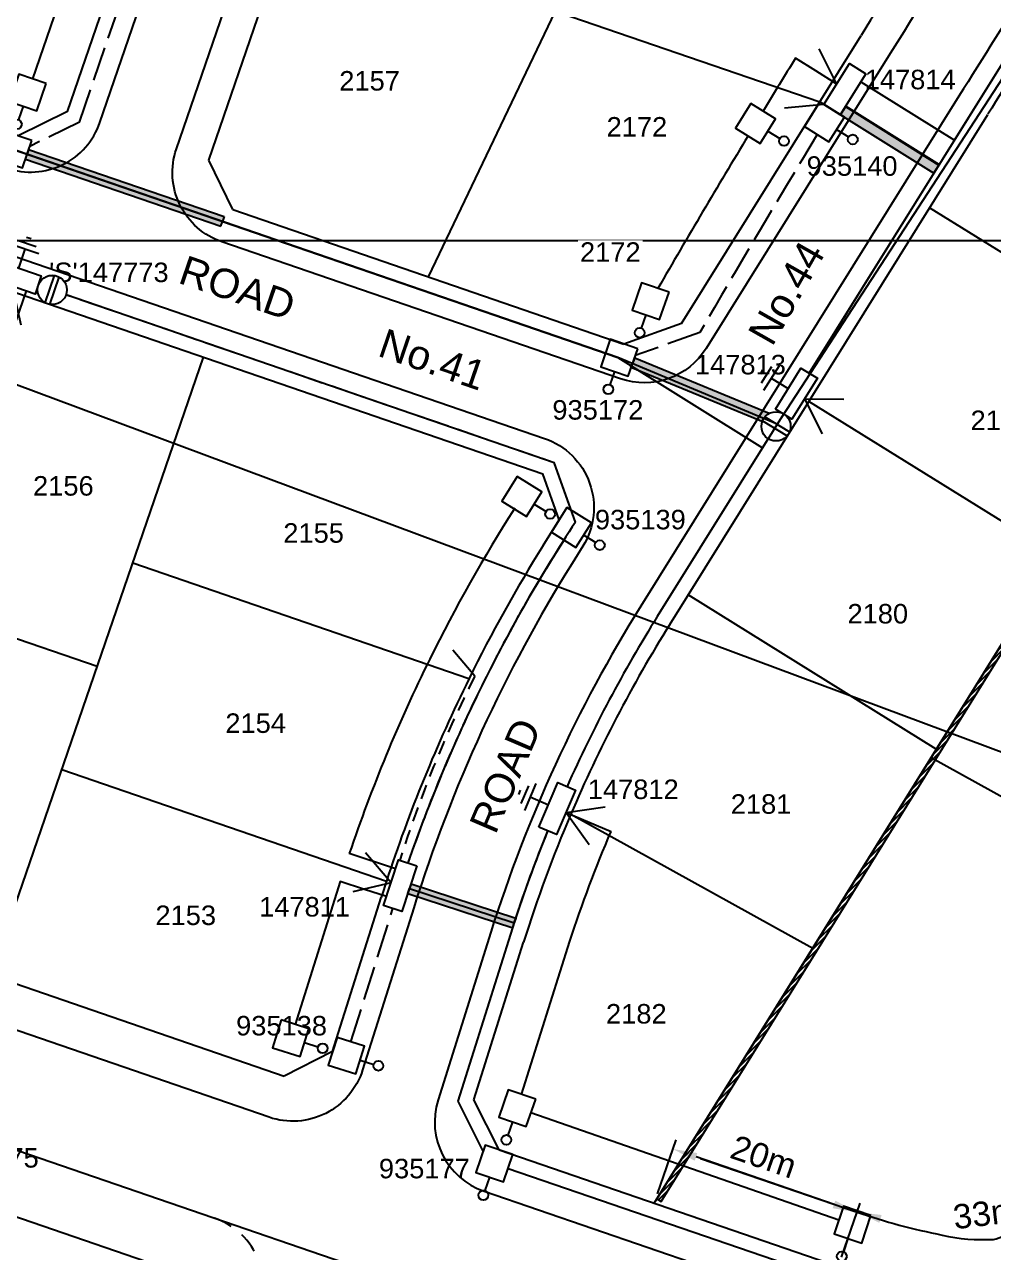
# Model space of a CAD drawing. Header units: metres. Extents: x 305550 to 306428, y 6276370 to 6276957.
# Drawn here: x 306018.1 to 306117.4, y 6276447.9 to 6276573.8 of the extents above; entities that cross this region are included whole.
import ezdxf
from ezdxf.enums import TextEntityAlignment as Align

# ---------------------------------------------------------------- set-up
doc = ezdxf.new("R2010")
doc.units = ezdxf.units.M
doc.header["$LTSCALE"] = 0.7
doc.set_wipeout_variables(frame=1)
for name, pattern in [('Cable Exist OH', [1, 1, 0]), ('Dash', [5, 3, -2]), ('IE Trench LV', [6.5, 5, -1.5])]:
    doc.linetypes.add(name, pattern=pattern)
doc.layers.get('0').update_dxf_attribs({"color": 6})
for name, color, linetype in [('_User Miscellaneous1', 3, 'Continuous'), ('_User Miscellaneous11', 7, 'Continuous'), ('_User Miscellaneous3', 11, 'Continuous'), ('_User Miscellaneous4', 7, 'Continuous'), ('_User Miscellaneous7', 150, 'Continuous'), ('_User Miscellaneous8', 7, 'Continuous'), ('_User Miscellaneous9', 8, 'Continuous'), ('Cadastre Developer_SP_NEW', 4, 'Continuous'), ('Cadastre Roads_SP_NEW', 8, 'Continuous'), ('Duct_SP_NEW', 2, 'Continuous'), ('Equip_LV_NEW', 5, 'Continuous'), ('Mains_HV_NEW_U72', 2, 'Continuous'), ('Mains_LV_NEW_R6', 2, 'Continuous'), ('Mains_LV_NEW_T84', 2, 'Continuous'), ('Services_SP_NEW_UG', 2, 'Continuous'), ('SupportsUG_SP_LV_NEW', 2, 'Continuous'), ('SupportsUG_SP_LV_SL_NEW', 2, 'Continuous'), ('Trench_SP_NEW', 2, 'Continuous')]:
    doc.layers.add(name, color=color, linetype=linetype)
doc.layers.add('_User Miscellaneous5', color=7, linetype='Continuous', lineweight=35)
doc.layers.add('_User Notes', color=7, linetype='Continuous', plot=False)
doc.layers.add('Viewports', color=8, linetype='Continuous', plot=False)
doc.styles.add('ARIAL', font='arial.ttf', dxfattribs={"height": 2})
doc.styles.add('ARIAL 2.5', font='arial.ttf', dxfattribs={"height": 2.5})
doc.styles.add('ARIAL 3.0', font='arial.ttf', dxfattribs={"height": 3})
doc.styles.add('POLE_LABEL', font='arial.ttf')
doc.styles.add('SL_LABEL', font='arial.ttf')
doc.styles.get("Standard").update_dxf_attribs({"font": 'arial.ttf'})
doc.styles.add('style1', font='iso3098b.shx')
doc.linetypes.add('Cable New UG', pattern='A,8,-1,["x",style1,S=3.5,R=0,X=0.35,Y=-1],-3.5', length=12.5)
doc.linetypes.add('Cable Z', pattern='A,8,-1,["Z",Standard,S=2.5,R=0,X=0.35,Y=-1.25],-3.5', length=12.5)
doc.linetypes.add('IE Trench HV', pattern='A,8,-2,["/",style1,S=2.5,R=0,X=0.1,Y=-1],-4.5', length=14.5)
doc.dimstyles.new('DIM 1000', dxfattribs={"dimtxt": 2.5, "dimasz": 2.5, "dimexe": 1, "dimexo": 1, "dimgap": 1, "dimtad": 1, "dimdec": 0, "dimzin": 0, "dimdsep": 46, "dimtxsty": 'ARIAL 2.5', "dimcen": 1, "dimclrd": 3, "dimclre": 3, "dimclrt": 7, "dimadec": 0, "dimazin": 0, "dimtfac": 1, "dimtdec": 0, "dimtix": 1, "dimtmove": 0, "dimatfit": 3, "dimfxl": 1, "dimtolj": 1, "dimtzin": 0, "dimarcsym": 0})

# ---------------------------------------------------------------- blocks, each defined once
blk = doc.blocks.new('*U35')
at = {"lineweight": -3}
blk.add_lwpolyline([(-2.48, 2.49), (2.47, 2.49), (2.47, 0.51), (-2.48, 0.51)], close=True, dxfattribs=at)
for tag, flags, p in [('STREET_CODE', 9, (1.5, 3.5)), ('OWNED_BY', 9, (1.5, 3.3)), ('OPERATED_BY', 9, (1.5, 3.1)), ('STATE', 9, (1.5, 2.7)), ('SUPPORT_TYPE', 9, (1.5, 2.5)), ('MAINTAINED_BY', 9, (1.5, 2.9)), ('SUBURB', 9, (1.5, 1.7)), ('STREETNAME', 9, (1.5, 1.5)), ('USAGE', 9, (1.5, 2.3)), ('LEGEND', 9, (1.5, 2.1)), ('PARENT', 9, (1.5, 1.9)), ('LOCATION', 9, (1.5, 1.3)), ('Z', 1, (1.5, 0.9)), ('NOTES', 9, (1.5, 1.1))]:
    blk.add_attdef(tag, text='', height=0.2, dxfattribs=dict(flags=flags)).set_placement(p, align=Align.MIDDLE_LEFT)
at = {"layer": '_User Miscellaneous4', "style": 'ARIAL', "flags": 8}
blk.add_attdef('ASSET_NUM', text='', height=2, dxfattribs=at).set_placement((2, 5.5), align=Align.MIDDLE_LEFT)
blk = doc.blocks.new('*U140')
at = {"layer": '_User Miscellaneous7', "lineweight": -3}
blk.add_lwpolyline([(3.87, -2.93), (3.87, -1.48)], dxfattribs=at)
blk.add_lwpolyline([(2.39, -5.9), (5.36, -5.9), (5.36, -2.93), (2.39, -2.93)], close=True, dxfattribs=at)
blk.add_circle((3.87, -0.98), 0.5, dxfattribs=at)
at = {"layer": '_User Miscellaneous8', "color": 2, "lineweight": -3}
blk.add_lwpolyline([(-1.49, 0), (1.49, 0), (1.49, 2.97), (-1.49, 2.97)], close=True, dxfattribs=at)
at = {"style": 'POLE_LABEL', "flags": 9}
blk.add_attdef('STRUCTURE_PLANT_NUMBER', text='', height=0.2, dxfattribs=at).set_placement((1.64, 1.73), align=Align.MIDDLE_LEFT)
for tag, flags, p in [('STREET_CODE', 9, (1.64, 1.49)), ('COLUMN_TYPE', 9, (1.64, 1.29)), ('OWNED_BY', 9, (1.64, 1.09)), ('OPERATED_BY', 9, (1.64, 0.89)), ('STATE', 9, (1.64, 0.49)), ('MAINTAINED_BY', 9, (1.64, 0.69)), ('USAGE', 9, (1.64, 0.29)), ('LEGEND', 9, (1.64, 0.09)), ('SUBURB', 9, (1.64, -0.31)), ('STREETNAME', 9, (1.64, -0.51)), ('Z', 1, (1.64, -1.31)), ('PARENT', 9, (1.64, -0.11)), ('LOCATION', 9, (1.64, -0.71)), ('NOTES', 9, (1.64, -0.91)), ('LABEL_ALIGNMENT', 9, (1.64, -1.11))]:
    blk.add_attdef(tag, text='', height=0.2, dxfattribs=dict(flags=flags)).set_placement(p, align=Align.MIDDLE_LEFT)
at = {"layer": '_User Miscellaneous5', "style": 'ARIAL', "flags": 8}
blk.add_attdef('ASSET_NUM', text='', height=2, dxfattribs=at).set_placement((2, 3.49), align=Align.MIDDLE_LEFT)
blk = doc.blocks.new('*U39')
at = {"layer": '_User Miscellaneous8', "color": 2}
blk.add_line((0, 0), (0, 1.45), dxfattribs=at)
blk.add_circle((0, 1.95), 0.5, dxfattribs=at)
for tag, p, flags in [('Z', (0, 0), 1), ('OPERATED_BY', (0, -9.61), 9)]:
    blk.add_attdef(tag, p, '', height=0.2, dxfattribs=dict(flags=flags))
at = {"style": 'SL_LABEL', "flags": 9}
blk.add_attdef('STREET_CODE', text='', height=0.2, dxfattribs=at).set_placement((0, -0.2), align=Align.MIDDLE_LEFT)
at = {"flags": 9}
for tag, p in [('CONSTRUCTED_VOLTAGE', (0, -0.4)), ('CONTROL_TYPE', (0, -0.6)), ('LANTERN_PURPOSE', (0, -0.8)), ('LANTERN_TYPE', (0, -1)), ('NO_PHASES', (0, -1.2)), ('OPERATING_VOLTAGE', (0, -1.4)), ('ORIENTATION', (0, -1.6)), ('OWNED_BY', (0, -1.8)), ('STATE', (0, -2)), ('CEXIST', (0, -2.4)), ('CNEW', (0, -2.6)), ('USAGE', (0, -2.2)), ('CNUMBER', (0, -2.8)), ('CREMOVE', (0, -3)), ('CREPLACE', (0, -3.2)), ('LKINGHEIGHT', (0, -3.4)), ('LBRACKET', (0, -3.6)), ('LBRACKETVOCAB', (0, -3.8)), ('LCATEGORY', (0, -4)), ('LCHARGE1', (0, -4.2)), ('LCHARGE1PERCENT', (0, -4.4)), ('LCHARGE2', (0, -4.6)), ('LCHARGE2PERCENT', (0, -4.8)), ('LCHARGE3', (0, -5)), ('LCHARGE3PERCENT', (0, -5.2)), ('LEXIST', (0, -5.4)), ('LLAMP', (0, -5.6)), ('LLAMPVOCAB', (0, -5.8)), ('LMAST', (0, -6)), ('LMASTVOCAB', (0, -6.2)), ('LNEW', (0, -6.4)), ('LANTNUMBER', (0, -6.6)), ('LOUTREACH', (0, -7)), ('LOUTREACHVOCAB', (0, -7.2)), ('LRATECODE', (0, -7.4)), ('LREMOVE', (0, -7.6)), ('SUBURB', (0, -8.6)), ('STREETNAME', (0, -8.8)), ('LREPLACE', (0, -7.8)), ('LTYPE', (0, -8)), ('LTYPEVOCAB', (0, -8.2)), ('LEGEND', (0, -8.4)), ('LOCATION', (0, -9)), ('NOTES', (0, -9.2)), ('MAINTAINED_BY', (0, -9.86))]:
    blk.add_attdef(tag, text='', height=0.2, dxfattribs=at).set_placement(p, align=Align.MIDDLE_LEFT)
at = {"layer": '_User Notes', "style": 'SL_LABEL', "flags": 8}
blk.add_attdef('ASSET_NUM', text='', height=2.5, dxfattribs=at).set_placement((2, 2), align=Align.MIDDLE_LEFT)
at = {"layer": '_User Notes', "flags": 8}
blk.add_attdef('LNUMBER', text='', height=2.5, dxfattribs=at).set_placement((1.2, -2.8), align=Align.MIDDLE_LEFT)
blk = doc.blocks.new('A$C1B2C29DD')
at = {"layer": 'Services_SP_NEW_UG', "color": 2, "flags": 128}
for points in [[(0, 0), (-2.1, 3.44)], [(0, 0), (2.1, 3.44)]]:
    blk.add_lwpolyline(points, dxfattribs=at)
blk = doc.blocks.new('*U36')
at = {"layer": '_User Miscellaneous7', "lineweight": -3}
blk.add_lwpolyline([(0, -3.03), (0, -1.58)], dxfattribs=at)
blk.add_lwpolyline([(-1.49, -6), (1.49, -6), (1.49, -3.03), (-1.49, -3.03)], close=True, dxfattribs=at)
blk.add_circle((0, -1.08), 0.5, dxfattribs=at)
at = {"layer": '_User Miscellaneous8', "color": 2, "lineweight": -3}
blk.add_lwpolyline([(-1.49, 0), (1.49, 0), (1.49, 2.97), (-1.49, 2.97)], close=True, dxfattribs=at)
at = {"style": 'POLE_LABEL', "flags": 9}
blk.add_attdef('STRUCTURE_PLANT_NUMBER', text='', height=0.2, dxfattribs=at).set_placement((1.64, 1.73), align=Align.MIDDLE_LEFT)
for tag, flags, p in [('STREET_CODE', 9, (1.64, 1.49)), ('COLUMN_TYPE', 9, (1.64, 1.29)), ('OWNED_BY', 9, (1.64, 1.09)), ('OPERATED_BY', 9, (1.64, 0.89)), ('STATE', 9, (1.64, 0.49)), ('MAINTAINED_BY', 9, (1.64, 0.69)), ('USAGE', 9, (1.64, 0.29)), ('LEGEND', 9, (1.64, 0.09)), ('SUBURB', 9, (1.64, -0.31)), ('STREETNAME', 9, (1.64, -0.51)), ('Z', 1, (1.64, -1.31)), ('PARENT', 9, (1.64, -0.11)), ('LOCATION', 9, (1.64, -0.71)), ('NOTES', 9, (1.64, -0.91)), ('LABEL_ALIGNMENT', 9, (1.64, -1.11))]:
    blk.add_attdef(tag, text='', height=0.2, dxfattribs=dict(flags=flags)).set_placement(p, align=Align.MIDDLE_LEFT)
at = {"layer": '_User Miscellaneous5', "style": 'ARIAL', "flags": 8}
blk.add_attdef('ASSET_NUM', text='', height=2, dxfattribs=at).set_placement((2, 3.49), align=Align.MIDDLE_LEFT)
blk = doc.blocks.new('*U139')
at = {"layer": '_User Miscellaneous7', "lineweight": -3}
blk.add_lwpolyline([(-1.15, -3.56), (-1.15, -2.11)], dxfattribs=at)
blk.add_lwpolyline([(-2.64, -6.53), (0.33, -6.53), (0.33, -3.56), (-2.64, -3.56)], close=True, dxfattribs=at)
blk.add_circle((-1.15, -1.61), 0.5, dxfattribs=at)
at = {"layer": '_User Miscellaneous8', "color": 2, "lineweight": -3}
blk.add_lwpolyline([(-1.49, 0), (1.49, 0), (1.49, 2.97), (-1.49, 2.97)], close=True, dxfattribs=at)
at = {"style": 'POLE_LABEL', "flags": 9}
blk.add_attdef('STRUCTURE_PLANT_NUMBER', text='', height=0.2, dxfattribs=at).set_placement((1.64, 1.73), align=Align.MIDDLE_LEFT)
for tag, flags, p in [('STREET_CODE', 9, (1.64, 1.49)), ('COLUMN_TYPE', 9, (1.64, 1.29)), ('OWNED_BY', 9, (1.64, 1.09)), ('OPERATED_BY', 9, (1.64, 0.89)), ('STATE', 9, (1.64, 0.49)), ('MAINTAINED_BY', 9, (1.64, 0.69)), ('USAGE', 9, (1.64, 0.29)), ('LEGEND', 9, (1.64, 0.09)), ('SUBURB', 9, (1.64, -0.31)), ('STREETNAME', 9, (1.64, -0.51)), ('Z', 1, (1.64, -1.31)), ('PARENT', 9, (1.64, -0.11)), ('LOCATION', 9, (1.64, -0.71)), ('NOTES', 9, (1.64, -0.91)), ('LABEL_ALIGNMENT', 9, (1.64, -1.11))]:
    blk.add_attdef(tag, text='', height=0.2, dxfattribs=dict(flags=flags)).set_placement(p, align=Align.MIDDLE_LEFT)
at = {"layer": '_User Miscellaneous5', "style": 'ARIAL', "flags": 8}
blk.add_attdef('ASSET_NUM', text='', height=2, dxfattribs=at).set_placement((2, 3.49), align=Align.MIDDLE_LEFT)
blk = doc.blocks.new('*U134')
at = {"layer": '_User Miscellaneous7', "lineweight": -3}
blk.add_lwpolyline([(-0.38, -3.16), (-0.38, -1.71)], dxfattribs=at)
blk.add_lwpolyline([(-1.87, -6.13), (1.1, -6.13), (1.1, -3.16), (-1.87, -3.16)], close=True, dxfattribs=at)
blk.add_circle((-0.38, -1.21), 0.5, dxfattribs=at)
at = {"layer": '_User Miscellaneous8', "color": 2, "lineweight": -3}
blk.add_lwpolyline([(-1.49, 0), (1.49, 0), (1.49, 2.97), (-1.49, 2.97)], close=True, dxfattribs=at)
at = {"style": 'POLE_LABEL', "flags": 9}
blk.add_attdef('STRUCTURE_PLANT_NUMBER', text='', height=0.2, dxfattribs=at).set_placement((1.64, 1.73), align=Align.MIDDLE_LEFT)
for tag, flags, p in [('STREET_CODE', 9, (1.64, 1.49)), ('COLUMN_TYPE', 9, (1.64, 1.29)), ('OWNED_BY', 9, (1.64, 1.09)), ('OPERATED_BY', 9, (1.64, 0.89)), ('STATE', 9, (1.64, 0.49)), ('MAINTAINED_BY', 9, (1.64, 0.69)), ('USAGE', 9, (1.64, 0.29)), ('LEGEND', 9, (1.64, 0.09)), ('SUBURB', 9, (1.64, -0.31)), ('STREETNAME', 9, (1.64, -0.51)), ('Z', 1, (1.64, -1.31)), ('PARENT', 9, (1.64, -0.11)), ('LOCATION', 9, (1.64, -0.71)), ('NOTES', 9, (1.64, -0.91)), ('LABEL_ALIGNMENT', 9, (1.64, -1.11))]:
    blk.add_attdef(tag, text='', height=0.2, dxfattribs=dict(flags=flags)).set_placement(p, align=Align.MIDDLE_LEFT)
at = {"layer": '_User Miscellaneous5', "style": 'ARIAL', "flags": 8}
blk.add_attdef('ASSET_NUM', text='', height=2, dxfattribs=at).set_placement((2, 3.49), align=Align.MIDDLE_LEFT)
blk = doc.blocks.new('*U141')
at = {"layer": '_User Miscellaneous7', "lineweight": -3}
blk.add_lwpolyline([(0.5, -3.03), (0.5, -1.58)], dxfattribs=at)
blk.add_lwpolyline([(-0.99, -6), (1.98, -6), (1.98, -3.03), (-0.99, -3.03)], close=True, dxfattribs=at)
blk.add_circle((0.5, -1.08), 0.5, dxfattribs=at)
at = {"layer": '_User Miscellaneous8', "color": 2, "lineweight": -3}
blk.add_lwpolyline([(-1.49, 0), (1.49, 0), (1.49, 2.97), (-1.49, 2.97)], close=True, dxfattribs=at)
at = {"style": 'POLE_LABEL', "flags": 9}
blk.add_attdef('STRUCTURE_PLANT_NUMBER', text='', height=0.2, dxfattribs=at).set_placement((1.64, 1.73), align=Align.MIDDLE_LEFT)
for tag, flags, p in [('STREET_CODE', 9, (1.64, 1.49)), ('COLUMN_TYPE', 9, (1.64, 1.29)), ('OWNED_BY', 9, (1.64, 1.09)), ('OPERATED_BY', 9, (1.64, 0.89)), ('STATE', 9, (1.64, 0.49)), ('MAINTAINED_BY', 9, (1.64, 0.69)), ('USAGE', 9, (1.64, 0.29)), ('LEGEND', 9, (1.64, 0.09)), ('SUBURB', 9, (1.64, -0.31)), ('STREETNAME', 9, (1.64, -0.51)), ('Z', 1, (1.64, -1.31)), ('PARENT', 9, (1.64, -0.11)), ('LOCATION', 9, (1.64, -0.71)), ('NOTES', 9, (1.64, -0.91)), ('LABEL_ALIGNMENT', 9, (1.64, -1.11))]:
    blk.add_attdef(tag, text='', height=0.2, dxfattribs=dict(flags=flags)).set_placement(p, align=Align.MIDDLE_LEFT)
at = {"layer": '_User Miscellaneous5', "style": 'ARIAL', "flags": 8}
blk.add_attdef('ASSET_NUM', text='', height=2, dxfattribs=at).set_placement((2, 3.49), align=Align.MIDDLE_LEFT)
blk = doc.blocks.new('LV_UG_LINKS_CLOSED_NEW')
for tag, flags, p in [('TYPE', 9, (1.5, -2.6)), ('NUMBER_OF_PHASES', 9, (1.5, -2.4)), ('Z', 1, (1.5, -2.8))]:
    blk.add_attdef(tag, text='', height=0.2, dxfattribs=dict(flags=flags)).set_placement(p, align=Align.MIDDLE_LEFT)
blk.add_wipeout([(-1.06, 1.06), (-1.18, 0.92), (-1.29, 0.76), (-1.37, 0.59), (-1.43, 0.42), (-1.48, 0.23), (-1.49, 0.05), (-1.49, -0.14), (-1.46, -0.33), (-1.41, -0.51), (-1.33, -0.68), (-1.24, -0.84), (-1.12, -0.99), (-0.99, -1.12), (-0.84, -1.24), (-0.68, -1.33), (-0.51, -1.41), (-0.33, -1.46), (-0.14, -1.49), (0.05, -1.49), (0.23, -1.48), (0.42, -1.43), (0.59, -1.37), (0.76, -1.29), (0.92, -1.18), (1.06, -1.06), (1.18, -0.92), (1.29, -0.76), (1.37, -0.59), (1.43, -0.42), (1.48, -0.23), (1.49, -0.05), (1.49, 0.14), (1.46, 0.33), (1.41, 0.51), (1.33, 0.68), (1.24, 0.84), (1.12, 0.99), (0.99, 1.12), (0.84, 1.24), (0.68, 1.33), (0.51, 1.41), (0.33, 1.46), (0.14, 1.49), (-0.05, 1.49), (-0.23, 1.48), (-0.42, 1.43), (-0.59, 1.37), (-0.76, 1.29), (-0.92, 1.18)])
for p, q in [((-0.25, -1.48), (-0.25, 1.48)), ((0.25, -1.48), (0.25, 1.48))]:
    blk.add_line(p, q)
blk.add_circle((0, 0), 1.5)
at = {"flags": 9}
for tag, p in [('ACTUAL_STATUS', (1.5, 0)), ('CONSTRUCTED_VOLTAGE', (1.5, -0.2)), ('OPERATING_VOLTAGE', (1.5, -0.6)), ('ORIENTATION', (1.5, -0.8)), ('STATE', (1.5, -1)), ('SWITCH_TYPE', (1.5, -1.2)), ('NO_PHASES', (1.5, -0.4)), ('OWNED_BY', (1.5, -1.8)), ('OPERATED_BY', (1.5, -2)), ('USAGE', (1.5, -1.4)), ('NOTES', (1.5, -1.6)), ('MAINTAINED_BY', (1.5, -2.2))]:
    blk.add_attdef(tag, text='', height=0.2, dxfattribs=at).set_placement(p, align=Align.MIDDLE_LEFT)
blk = doc.blocks.new('Earth')
for p, q in [((0, -2.04), (0, 0)), ((-1.5, -2.04), (1.5, -2.04)), ((-1, -2.64), (1, -2.64)), ((-0.25, -3.24), (0.25, -3.24))]:
    blk.add_line(p, q)
blk = doc.blocks.new('*U292')
at = {"layer": '_User Miscellaneous7', "lineweight": -3}
blk.add_lwpolyline([(0, -3.03), (0, -1.58)], dxfattribs=at)
blk.add_lwpolyline([(-1.49, -6), (1.49, -6), (1.49, -3.03), (-1.49, -3.03)], close=True, dxfattribs=at)
blk.add_circle((0, -1.08), 0.5, dxfattribs=at)
at = {"layer": '_User Miscellaneous8', "color": 2, "lineweight": -3}
blk.add_lwpolyline([(-1.49, 0), (1.49, 0), (1.49, 2.97), (-1.49, 2.97)], close=True, dxfattribs=at)
at = {"style": 'POLE_LABEL', "flags": 9}
blk.add_attdef('STRUCTURE_PLANT_NUMBER', text='', height=0.2, dxfattribs=at).set_placement((1.64, 1.73), align=Align.MIDDLE_LEFT)
for tag, flags, p in [('STREET_CODE', 9, (1.64, 1.49)), ('COLUMN_TYPE', 9, (1.64, 1.29)), ('OWNED_BY', 9, (1.64, 1.09)), ('OPERATED_BY', 9, (1.64, 0.89)), ('STATE', 9, (1.64, 0.49)), ('MAINTAINED_BY', 9, (1.64, 0.69)), ('USAGE', 9, (1.64, 0.29)), ('LEGEND', 9, (1.64, 0.09)), ('SUBURB', 9, (1.64, -0.31)), ('STREETNAME', 9, (1.64, -0.51)), ('Z', 1, (1.64, -1.31)), ('PARENT', 9, (1.64, -0.11)), ('LOCATION', 9, (1.64, -0.71)), ('NOTES', 9, (1.64, -0.91)), ('LABEL_ALIGNMENT', 9, (1.64, -1.11))]:
    blk.add_attdef(tag, text='', height=0.2, dxfattribs=dict(flags=flags)).set_placement(p, align=Align.MIDDLE_LEFT)
at = {"layer": '_User Miscellaneous5', "style": 'ARIAL', "flags": 8}
blk.add_attdef('ASSET_NUM', text='', height=2, dxfattribs=at).set_placement((2, 3.49), align=Align.MIDDLE_LEFT)
blk = doc.blocks.new('*D214')
at = {"layer": '_User Miscellaneous1', "color": 3, "lineweight": -2, "transparency": 16777216}
for p, q in [((306082.97, 6276453.86), (306084.88, 6276459.41)), ((306101.07, 6276452.79), (306086.92, 6276457.65)), ((306101.85, 6276447.37), (306103.76, 6276452.92))]:
    blk.add_line(p, q, dxfattribs=at)
at = {"layer": '_User Miscellaneous1', "color": 3, "transparency": 16777216}
for points in [[(306087.05, 6276458.05), (306086.78, 6276457.26), (306084.55, 6276458.47)], [(306101.2, 6276453.18), (306100.93, 6276452.39), (306103.43, 6276451.98)]]:
    blk.add_solid(points, dxfattribs=at)
at = {"layer": 'Defpoints', "color": 0, "transparency": 16777216}
for p in [(306084.55, 6276458.47), (306082.64, 6276452.91), (306101.52, 6276446.42)]:
    blk.add_point(p, dxfattribs=at)
at = {"layer": '_User Miscellaneous1', "color": 7, "transparency": 16777216, "insert": (306093.86, 6276457.67), "char_height": 2.5, "attachment_point": 5, "rotation": 341.0269, "style": 'ARIAL 2.5'}
blk.add_mtext('\\A1;20m', dxfattribs=at)

msp = doc.modelspace()

# ---------------------------------------------------------------- hatches: boundary and pattern name
at = {"layer": '_User Miscellaneous11'}
h = msp.add_hatch(color=256, dxfattribs=at)
h.dxf.hatch_style = 1
h.paths.add_polyline_path([(306102.27, 6276565.39), (306101.72, 6276564.51), (306111.31, 6276558.52), (306111.86, 6276559.41)])
h = msp.add_hatch(color=256, dxfattribs=at)
h.dxf.hatch_style = 1
h.paths.add_polyline_path([(306018.49, 6276560.96), (306018.15, 6276559.97), (306038.19, 6276553.07), (306038.53, 6276554.06)])
h = msp.add_hatch(color=256, dxfattribs=at)
h.dxf.hatch_style = 1
h.paths.add_polyline_path([(306080.65, 6276539.6), (306080.25, 6276538.63), (306095.17, 6276532.47), (306095.57, 6276533.44)])
h = msp.add_hatch(color=256, dxfattribs=at)
h.dxf.hatch_style = 1
h.paths.add_polyline_path([(306057.7, 6276485.65), (306057.37, 6276484.66), (306068.12, 6276481.15), (306068.45, 6276482.13)])

# ---------------------------------------------------------------- linework, layer by layer
at = {"layer": '_User Miscellaneous3', "color": 3}
msp.add_line((306087.37, 6276457.48), (306103.44, 6276452), dxfattribs=at)
at = {"layer": '_User Miscellaneous3', "color": 3, "flags": 128}
msp.add_lwpolyline([(306117.42, 6276449.2, 0.06256), (306118.5, 6276449.57, -0.076543), (306126.03, 6276451.92, 0.113962), (306130.05, 6276453.5, 0.001414), (306130.21, 6276453.62, 0.001414)], format="xyb", dxfattribs=at)
at = {"layer": '_User Miscellaneous3', "color": 3}
for centre, radius, start, end in [((306124.92, 6276514.39), 65.99, 250.9964, 258.8579), ((306116.34, 6276467.85), 18.68, 257.0935, 273.2896)]:
    msp.add_arc(centre, radius, start, end, dxfattribs=at)
msp.add_solid([(306105.95, 6276451.7), (306105.72, 6276450.9), (306103.44, 6276452)], dxfattribs=at)
at = {"layer": 'Cadastre Developer_SP_NEW'}
for p, q in [((306059.49, 6276547.89), (306112.4, 6276658.66)), ((306085.43, 6276543.1), (306103.86, 6276572.65)), ((306022.48, 6276564.84), (306017.4, 6276562.35)), ((306039.43, 6276554.78), (306036.95, 6276559.86)), ((306039.43, 6276554.78), (306079.53, 6276541)), ((306136.31, 6276539.19), (306110.87, 6276554.98)), ((306085.43, 6276543.1), (306079.53, 6276541)), ((306072.88, 6276522.99), (306071.22, 6276527.68)), ((306071.24, 6276520.35), (306072.88, 6276522.99)), ((306029.16, 6276518.55), (306063.64, 6276506.7)), ((306005.76, 6276514.75), (306025.52, 6276507.96)), ((306111.02, 6276498.61), (306156.68, 6276473.39)), ((306021.88, 6276497.37), (306055.17, 6276485.93)), ((306049.66, 6276468.47), (306054.63, 6276484.25)), ((306064.14, 6276463.5), (306069.22, 6276479.66)), ((306049.66, 6276468.47), (306044.68, 6276465.95)), ((306066.72, 6276458.38), (306064.14, 6276463.5)), ((306066.72, 6276458.38), (306101.52, 6276446.43))]:
    msp.add_line(p, q, dxfattribs=at)
for centre, radius, start, end in [((306958.84, 6276039.39), 1007.65, 147.21712, 148.04793), ((306958.84, 6276039.39), 992.35, 147.34775, 148.04793), ((306205.01, 6276436.92), 157.65, 148.0479, 153.7276), ((306205.01, 6276436.92), 142.35, 148.0479, 156.8949), ((306205.01, 6276436.92), 157.65, 153.7276, 161.8884), ((306205.01, 6276436.92), 142.35, 156.8949, 162.5296), ((306205.01, 6276436.92), 157.65, 161.8884, 162.5296)]:
    msp.add_arc(centre, radius, start, end, dxfattribs=at)
at = {"layer": 'Cadastre Roads_SP_NEW', "linetype": 'Dash', "flags": 128}
msp.add_lwpolyline([(306030.47, 6276419.62), (306041.73, 6276440.76, 0.461463), (306037.55, 6276451.38)], format="xyb", dxfattribs=at)
at = {"layer": 'Cadastre Roads_SP_NEW', "flags": 128}
msp.add_lwpolyline([(306036.27, 6276451.82), (306094.39, 6276431.85, -0.032013), (306106.19, 6276426.93, -0.020425), (306109.42, 6276425.16, -0.020425)], format="xyb", dxfattribs=at)
at = {"layer": 'Duct_SP_NEW'}
for p, q in [((306102.27, 6276565.39), (306101.99, 6276564.95)), ((306102.27, 6276565.39), (306111.86, 6276559.41)), ((306101.72, 6276564.51), (306101.99, 6276564.95)), ((306101.72, 6276564.51), (306111.31, 6276558.52)), ((306018.15, 6276559.97), (306018.32, 6276560.47)), ((306018.49, 6276560.96), (306018.32, 6276560.47)), ((306018.49, 6276560.96), (306038.53, 6276554.06)), ((306018.15, 6276559.97), (306038.19, 6276553.07)), ((306111.31, 6276558.52), (306111.59, 6276558.97)), ((306111.86, 6276559.41), (306111.59, 6276558.97)), ((306038.53, 6276554.06), (306038.36, 6276553.56)), ((306038.19, 6276553.07), (306038.36, 6276553.56)), ((306080.25, 6276538.63), (306080.45, 6276539.12)), ((306080.65, 6276539.6), (306080.45, 6276539.12)), ((306080.65, 6276539.6), (306095.57, 6276533.44)), ((306080.25, 6276538.63), (306095.17, 6276532.47)), ((306095.17, 6276532.47), (306095.37, 6276532.96)), ((306095.57, 6276533.44), (306095.37, 6276532.96)), ((306057.37, 6276484.66), (306057.53, 6276485.16)), ((306057.37, 6276484.66), (306068.12, 6276481.15)), ((306057.7, 6276485.65), (306057.53, 6276485.16)), ((306057.7, 6276485.65), (306068.45, 6276482.13)), ((306068.45, 6276482.13), (306068.28, 6276481.64)), ((306068.12, 6276481.15), (306068.28, 6276481.64))]:
    msp.add_line(p, q, dxfattribs=at)
at = {"layer": 'Mains_LV_NEW_R6', "linetype": 'Cable Z', "flags": 128}
for points in [[(306029.46, 6276583.58), (306024.72, 6276585.21), (306018.87, 6276568.19)], [(306101.35, 6276567.66), (306099.2, 6276569)], [(306018.2, 6276546.35), (306016.57, 6276541.61), (306001.14, 6276547)], [(306056.12, 6276487.2), (306051.36, 6276488.75)], [(306052.94, 6276485.08), (306050.43, 6276485.9), (306045.82, 6276471.24)], [(306055.19, 6276484.35), (306052.94, 6276485.08)], [(306101.56, 6276451.17), (306069.99, 6276462.17)]]:
    msp.add_lwpolyline(points, dxfattribs=at)
msp.add_lwpolyline([(306099.2, 6276569), (306097.11, 6276570.3, 0.001568), (306093.8, 6276564.88)], format="xyb", dxfattribs=at)
at = {"layer": 'Mains_LV_NEW_R6', "linetype": 'Cable Z'}
for centre, radius, start, end in [((306958.84, 6276039.39), 1012.15, 148.8903, 149.9187), ((306205.01, 6276436.92), 162.15, 147.4535, 153.7276), ((306205.01, 6276436.92), 162.15, 153.7276, 161.3583)]:
    msp.add_arc(centre, radius, start, end, dxfattribs=at)
at = {"layer": 'Mains_LV_NEW_T84', "linetype": 'Cable New UG'}
msp.add_line((306074.56, 6276522.75), (306072.39, 6276528.86), dxfattribs=at)
at = {"layer": 'Mains_LV_NEW_T84', "linetype": 'Cable New UG', "flags": 128}
for points in [[(306103.82, 6276567.88), (306113.42, 6276561.9), (306120.69, 6276573.55)], [(306102.23, 6276565.34), (306111.83, 6276559.35), (306098.52, 6276538.01)], [(306073.61, 6276492.98), (306078.21, 6276491.02)]]:
    msp.add_lwpolyline(points, dxfattribs=at)
msp.add_lwpolyline([(306057.53, 6276485.16), (306068.28, 6276481.64, -0.017488), (306071.74, 6276491.09)], format="xyb", dxfattribs=at)
at = {"layer": 'Mains_LV_NEW_T84', "linetype": 'Cable New UG'}
for start, end in [(146.6565, 153.7276), (153.7276, 160.9802)]:
    msp.add_arc((306205.01, 6276436.92), 156.15, start, end, dxfattribs=at)
at = {"layer": 'Services_SP_NEW_UG', "color": 2, "flags": 128}
for points in [[(306101.35, 6276567.66), (306099.54, 6276571.26)], [(306100.04, 6276565.56), (306096, 6276565.17)], [(306064.23, 6276506.94), (306061.99, 6276509.62)]]:
    msp.add_lwpolyline(points, dxfattribs=at)
at = {"layer": 'Services_SP_NEW_UG', "color": 2, "linetype": 'Dash', "ltscale": 0.7}
msp.add_arc((306174.91, 6276450.87), 124.07, 153.1317, 162.5459, dxfattribs=at)
at = {"layer": 'Trench_SP_NEW', "linetype": 'IE Trench LV'}
for p, q in [((306023.7, 6276563.76), (306029.59, 6276580.92)), ((306023.7, 6276563.76), (306018.6, 6276561.27)), ((306019.47, 6276547.05), (306072.39, 6276528.86)), ((306087.32, 6276542.18), (306080.69, 6276539.82)), ((306051.54, 6276469.44), (306055.84, 6276483.11))]:
    msp.add_line(p, q, dxfattribs=at)
at = {"layer": 'Trench_SP_NEW', "linetype": 'IE Trench HV'}
for p, q in [((306098.52, 6276538.01), (306120.69, 6276573.55)), ((306038.36, 6276553.56), (306077.64, 6276540.07)), ((306074.13, 6276523.96), (306072.39, 6276528.86))]:
    msp.add_line(p, q, dxfattribs=at)
at = {"layer": 'Trench_SP_NEW', "linetype": 'IE Trench HV', "flags": 128}
msp.add_lwpolyline([(306065.1, 6276458.25), (306062.52, 6276463.36), (306068.12, 6276481.15, -0.01802), (306071.74, 6276491.09)], format="xyb", dxfattribs=at)
msp.add_lwpolyline([(306067.64, 6276456.48), (306099.64, 6276445.49)], dxfattribs=at)
at = {"layer": 'Trench_SP_NEW', "linetype": 'IE Trench LV'}
for centre, radius, start, end in [((306958.84, 6276039.39), 1006.15, 148.67471, 150.01875), ((306205.01, 6276436.92), 156.15, 147.4535, 160.9802)]:
    msp.add_arc(centre, radius, start, end, dxfattribs=at)
at = {"layer": 'Viewports', "flags": 128}
msp.add_lwpolyline([(305858.52, 6276551.6), (306398.96, 6276551.6)], dxfattribs=at)

# ---------------------------------------------------------------- block references
at = {"layer": 'Equip_LV_NEW', "linetype": 'Cable Exist OH', "lineweight": 0, "rotation": 246.8948805910264}
msp.add_blockref('Earth', (306071.78, 6276493.76), dxfattribs=at)
at = {"layer": 'SupportsUG_SP_LV_NEW'}
ref = msp.add_blockref('*U35', (306100.91, 6276567.93), dxfattribs=dict(at, rotation=238.0479280799674))
ref.add_attrib('ASSET_NUM_001', '147814', (306104.22, 6276567.12), dxfattribs={"layer": '_User Miscellaneous4', "height": 2, "style": 'ARIAL'})
ref = msp.add_blockref('*U35', (306016.64, 6276546.43), dxfattribs=dict(at, rotation=341.035244159431))
ref.add_attrib('ASSET_NUM_001', "'S'147773", (306020.59, 6276547.35), dxfattribs={"layer": '_User Miscellaneous4', "height": 2, "style": 'ARIAL'})
for p, rotation in [((306016.81, 6276546.92), 161.035244159431), ((306098.05, 6276535.39), 238.1605132158116), ((306073.61, 6276492.98), 246.8948805657095), ((306055.65, 6276485.77), 71.8883751819168)]:
    msp.add_blockref('A$C1B2C29DD', p, dxfattribs=dict(at, rotation=rotation))
ref = msp.add_blockref('*U35', (306098.49, 6276535.12), dxfattribs=dict(at, rotation=58.16051321581167))
ref.add_attrib('ASSET_NUM_001', '147813', (306086.81, 6276537.89), dxfattribs={"layer": '_User Miscellaneous4', "height": 2, "style": 'ARIAL'})
ref = msp.add_blockref('*U35', (306074.07, 6276492.78), dxfattribs=dict(at, rotation=66.89488056570951))
ref.add_attrib('ASSET_NUM_001', '147812', (306075.82, 6276494.35), dxfattribs={"layer": '_User Miscellaneous4', "height": 2, "style": 'ARIAL'})
ref = msp.add_blockref('*U35', (306055.17, 6276485.93), dxfattribs=dict(at, rotation=251.8883751819168))
ref.add_attrib('ASSET_NUM_001', '147811', (306042.12, 6276482.3), dxfattribs={"layer": '_User Miscellaneous4', "height": 2, "style": 'ARIAL'})
at = {"layer": 'SupportsUG_SP_LV_SL_NEW', "ltscale": 0.5}
ref = msp.add_blockref('*U141', (306017.4, 6276562.35), dxfattribs=dict(at, rotation=161.0352441594342))
ref.add_attrib('ASSET_NUM_001', '935171', (306004.89, 6276559.17), dxfattribs={"layer": '_User Miscellaneous5', "height": 2, "style": 'ARIAL'})
ref = msp.add_blockref('*U140', (306098.82, 6276564.57), dxfattribs=dict(at, rotation=238.0479280774461))
ref.add_attrib('ASSET_NUM_001', '935140', (306098.26, 6276558.25), dxfattribs={"layer": '_User Miscellaneous5', "height": 2, "style": 'ARIAL'})
for p, rotation in [((306101.34, 6276563), 238.0479280774461), ((306078.56, 6276538.19), 161.0352441616854), ((306075.4, 6276521.41), 238.0479280789001), ((306052.49, 6276467.58), 252.5295859395596), ((306065.75, 6276455.57), 161.0352441561822)]:
    msp.add_blockref('*U39', p, dxfattribs=dict(at, rotation=rotation))
ref = msp.add_blockref('*U139', (306079.53, 6276541), dxfattribs=dict(at, rotation=161.0352441616854))
ref.add_attrib('ASSET_NUM_001', '935172', (306072.19, 6276533.25), dxfattribs={"layer": '_User Miscellaneous5', "height": 2, "style": 'ARIAL'})
ref = msp.add_blockref('*U36', (306072.88, 6276522.99), dxfattribs=dict(at, rotation=238.0479280789001))
ref.add_attrib('ASSET_NUM_001', '935139', (306076.55, 6276522), dxfattribs={"layer": '_User Miscellaneous5', "height": 2, "style": 'ARIAL'})
ref = msp.add_blockref('*U36', (306049.66, 6276468.47), dxfattribs=dict(at, rotation=252.5295859395596))
ref.add_attrib('ASSET_NUM_001', '935138', (306039.76, 6276470.11), dxfattribs={"layer": '_User Miscellaneous5', "height": 2, "style": 'ARIAL'})
ref = msp.add_blockref('*U134', (306066.72, 6276458.38), dxfattribs=dict(at, rotation=161.0352441561822))
ref.add_attrib('ASSET_NUM_001', '935177', (306054.4, 6276455.46), dxfattribs={"layer": '_User Miscellaneous5', "height": 2, "style": 'ARIAL'})
ref = msp.add_blockref('*U292', (306007.29, 6276454.9), dxfattribs=dict(at, rotation=341.0369349234963))
ref.add_attrib('ASSET_NUM_001', '935175', (306010.2, 6276456.56), dxfattribs={"layer": '_User Miscellaneous5', "height": 2, "style": 'ARIAL'})
ref = msp.add_blockref('*U292', (306101.52, 6276446.43), dxfattribs=dict(at, rotation=161.2766016285224))
ref.add_attrib('ASSET_NUM_001', '935179', (306088.8, 6276442.78), dxfattribs={"layer": '_User Miscellaneous5', "height": 2, "style": 'ARIAL'})

# ---------------------------------------------------------------- texts
at = {"layer": '_User Miscellaneous3', "color": 7, "insert": (306116.66, 6276451.86), "char_height": 2.5, "attachment_point": 5, "rotation": 6.8306, "style": 'ARIAL 2.5'}
msp.add_mtext('\\A1;33m', dxfattribs=at)
at = {"layer": 'Cadastre Developer_SP_NEW', "char_height": 2, "attachment_point": 7, "style": 'ARIAL', "bg_fill": 3, "box_fill_scale": 1.1, "bg_fill_color": 256, "bg_fill_transparency": 0}
for s, insert in [('2157', (306050.34, 6276566.96)), ('2179', (306115.07, 6276532.15)), ('2156', (306018.94, 6276525.43)), ('2155', (306044.6, 6276520.6)), ('2180', (306102.45, 6276512.32)), ('2154', (306038.66, 6276501.1)), ('2181', (306090.48, 6276492.81)), ('2153', (306031.49, 6276481.4)), ('2182', (306077.69, 6276471.3))]:
    msp.add_mtext(s, dxfattribs=dict(at, insert=insert))
at = {"layer": 'Cadastre Roads_SP_NEW', "char_height": 3, "attachment_point": 1, "style": 'ARIAL 3.0'}
for s, insert, rotation in [('No.44', (306092.12, 6276542.12), 60.3752), ('ROAD', (306034.66, 6276550.15), 341.0352), ('No.41', (306055.12, 6276542.66), 341.0352), ('ROAD', (306063.59, 6276491.79), 66.8237)]:
    msp.add_mtext_dynamic_manual_height_columns(s, width=15.7329, gutter_width=4, heights=[0], dxfattribs=dict(at, insert=insert, rotation=rotation))

# ---------------------------------------------------------------- dimensions: what is measured, and where the dimension line sits
at = {"layer": '_User Miscellaneous1'}
dim = msp.add_linear_dim(base=(306084.55, 6276458.47), p1=(306101.52, 6276446.42), p2=(306082.64, 6276452.91), angle=161.0269, dimstyle='DIM 1000', override={"dimpost": 'm'}, dxfattribs=at)
dim.commit()
dim.dimension.update_dxf_attribs({"geometry": '*D214', "text_midpoint": (306093.12, 6276455.52), "dimtype": 161})

# ---------------------------------------------------------------- next in the draw order: linework, layer by layer
at = {"layer": 'Cadastre Developer_SP_NEW'}
for p, q in [((306036.95, 6276559.86), (306073.24, 6276665.48)), ((306022.48, 6276564.84), (306055.89, 6276662.07)), ((306045.4, 6276584.45), (306099.61, 6276565.83)), ((306084.22, 6276512.25), (306116.84, 6276564.55)), ((306000.66, 6276551.93), (306071.22, 6276527.68)), ((306014.63, 6276476.28), (306036.41, 6276539.64)), ((306123.89, 6276519.34), (306098.49, 6276535.12)), ((306082.64, 6276452.91), (306127.63, 6276525.35)), ((306111.55, 6276499.46), (306086.1, 6276515.27)), ((306074.07, 6276492.78), (306098.89, 6276479.07)), ((305977.04, 6276489.2), (306044.68, 6276465.95))]:
    msp.add_line(p, q, dxfattribs=at)
msp.add_lwpolyline([(306039.11, 6276443.97), (305929.2, 6276481.74)], dxfattribs=at)
at = {"layer": 'Cadastre Roads_SP_NEW', "flags": 128}
msp.add_lwpolyline([(306106.83, 6276570.79), (306087.96, 6276540.55, -0.349278), (306079.16, 6276537.43), (306038.3, 6276551.47, -0.414214), (306033.64, 6276561), (306069.93, 6276666.62, -0.03731), (306073.42, 6276674.75), (306098.66, 6276723.2, -0.43995), (306109.34, 6276726.06), (306173.23, 6276685.36, -0.418801), (306175.46, 6276674.91, -0.000802), (306173.69, 6276672.25), (306122.26, 6276594.78, 0.007102)], format="xyb", close=True, dxfattribs=at)
for points in [[(305962.43, 6276585.47, 0.414214), (305967.08, 6276575.94), (306016.26, 6276559.04, 0.414214), (306025.79, 6276563.7), (306059.48, 6276661.73, 0.346598), (306056.42, 6276670.5), (306011.31, 6276699.24, 0.485224), (306000.18, 6276695.35), (305962.43, 6276585.47)], [(306074.21, 6276518.5, 0.063272), (306057.97, 6276483.2), (306052.73, 6276466.57, -0.421873), (306043.14, 6276461.72), (305978.03, 6276484.1, -0.42277), (305973.45, 6276493.84), (305994.6, 6276550.01, -0.405709), (306004.05, 6276554.46), (306071.38, 6276531.32, -0.482275), (306075.31, 6276520.26), (306074.21, 6276518.5)]]:
    msp.add_lwpolyline(points, format="xyb", dxfattribs=at)
msp.add_lwpolyline([(305914.21, 6276493.77), (306036.27, 6276451.82)], dxfattribs=at)
at = {"layer": 'Mains_LV_NEW_R6', "linetype": 'Cable Z', "flags": 128}
msp.add_lwpolyline([(306069.03, 6276464.07), (306073.99, 6276479.77, -0.021792), (306078.21, 6276491.02)], format="xyb", dxfattribs=at)

# ---------------------------------------------------------------- next in the draw order: block references
at = {"layer": 'Equip_LV_NEW', "linetype": 'Cable Exist OH', "lineweight": 0, "rotation": 341.0352441581892}
msp.add_blockref('LV_UG_LINKS_CLOSED_NEW', (306020.91, 6276546.55), dxfattribs=at)

# ---------------------------------------------------------------- next in the draw order: linework, layer by layer
at = {"layer": 'Mains_LV_NEW_T84', "linetype": 'Cable New UG'}
msp.add_line((306022.32, 6276546.07), (306072.39, 6276528.86), dxfattribs=at)
at = {"layer": 'Mains_LV_NEW_T84', "linetype": 'Cable New UG', "flags": 128}
msp.add_lwpolyline([(306000.18, 6276586.54), (306001.62, 6276590.71), (306011.2, 6276587.42), (306004.61, 6276568.24), (305995.49, 6276571.37), (305994.55, 6276568.62), (306015.51, 6276561.42), (306078.91, 6276539.63), (306093.75, 6276530.37), (306094.33, 6276531.29)], dxfattribs=at)
at = {"layer": 'Viewports', "flags": 128}
msp.add_lwpolyline([(306229.64, 6276457.58), (305919.37, 6276573.32)], dxfattribs=at)

# ---------------------------------------------------------------- next in the draw order: block references
at = {"layer": 'Equip_LV_NEW', "linetype": 'Cable Exist OH', "lineweight": 0, "rotation": 161.0352441640244}
msp.add_blockref('Earth', (306017.45, 6276548.79), dxfattribs=at)

# ---------------------------------------------------------------- next in the draw order: block references
at = {"layer": 'Equip_LV_NEW', "linetype": 'Cable Exist OH', "lineweight": 0, "rotation": 238.5869988461928}
msp.add_blockref('LV_UG_LINKS_CLOSED_NEW', (306095.12, 6276532.56), dxfattribs=at)

# ---------------------------------------------------------------- next in the draw order: linework, layer by layer
at = {"layer": 'Mains_HV_NEW_U72', "color": 2, "linetype": 'Cable New UG', "flags": 128}
msp.add_lwpolyline([(306216.73, 6276624.16), (306225.41, 6276637.5), (306243.89, 6276625.47), (306248.01, 6276631.79), (306189.72, 6276668.93), (306182.93, 6276667.49), (306095.25, 6276532.77), (306078.91, 6276539.63), (305992.85, 6276569.2), (305996.04, 6276578.5), (306011.77, 6276573.1), (306018.4, 6276592.4)], dxfattribs=at)
at = {"layer": 'Trench_SP_NEW', "linetype": 'IE Trench HV', "flags": 128}
msp.add_lwpolyline([(306095.9, 6276533.81), (306082.95, 6276513.05, 0.034314), (306073.69, 6276495.64)], format="xyb", dxfattribs=at)

# ---------------------------------------------------------------- next in the draw order: block references
at = {"layer": 'Equip_LV_NEW', "linetype": 'Cable Exist OH', "lineweight": 0, "rotation": 238.160513229215}
msp.add_blockref('Earth', (306096.37, 6276536.43), dxfattribs=at)

# ---------------------------------------------------------------- next in the draw order: texts
at = {"layer": 'Cadastre Developer_SP_NEW', "char_height": 2, "attachment_point": 7, "style": 'ARIAL', "bg_fill": 3, "box_fill_scale": 1.1, "bg_fill_color": 256, "bg_fill_transparency": 0}
for insert in [(306077.75, 6276562.27), (306075.02, 6276549.43)]:
    msp.add_mtext('2172', dxfattribs=dict(at, insert=insert))

# ---------------------------------------------------------------- next in the draw order: hatches: boundary and pattern name
at = {"layer": '_User Miscellaneous9', "lineweight": -3}
h = msp.add_hatch(dxfattribs=at)
h.set_pattern_fill('ANSI31', color=256, scale=0.1)
h.set_pattern_definition([(45, (0, 0), (-0.224506403027, 0.224506403027), [])])
h.paths.add_polyline_path([(306128.05, 6276525.09), (306132.3, 6276531.87), (306149.97, 6276560.04), (306166, 6276571.93), (306216.54, 6276653.03), (306216.12, 6276653.3), (306165.62, 6276572.27), (306149.6, 6276560.39), (306131.88, 6276532.13), (306127.63, 6276525.35), (306098.88, 6276479.06), (306082.91, 6276453.34), (306083.34, 6276453.08), (306099.3, 6276478.8), (306128.05, 6276525.09)])

# ---------------------------------------------------------------- next in the draw order: linework, layer by layer
msp.add_lwpolyline([(306128.05, 6276525.09), (306132.3, 6276531.87), (306149.97, 6276560.04), (306166, 6276571.93), (306216.54, 6276653.03), (306216.12, 6276653.3), (306165.62, 6276572.27), (306149.6, 6276560.39), (306131.88, 6276532.13), (306127.63, 6276525.35), (306098.88, 6276479.06), (306082.91, 6276453.34), (306083.34, 6276453.08), (306099.3, 6276478.8), (306128.05, 6276525.09)], close=True, dxfattribs=at)
at = {"layer": 'Cadastre Roads_SP_NEW', "flags": 128}
msp.add_lwpolyline([(306170.89, 6276483.28), (306225.45, 6276548.11, 0.035915), (306246.52, 6276577.14), (306270, 6276614.92, 0.410925), (306267.66, 6276625.21), (306192.88, 6276672.84, 0.409746), (306182.59, 6276670.64, -0.000892), (306180.61, 6276667.66), (306129.18, 6276590.19, 0.007102), (306113.87, 6276566.4), (306081.25, 6276514.11, 0.063272), (306065.88, 6276480.71), (306060.47, 6276463.49, 0.406595), (306065.18, 6276454.15), (306098.64, 6276442.65, 0.029443), (306109.97, 6276439.49, 0.042045), (306115.8, 6276438.73, 0.125612), (306123.06, 6276440.24, -0.076543), (306127.57, 6276441.64, 0.113962), (306135.94, 6276444.95, 0.035074), (306140.87, 6276448.88, 0.032012), (306149.72, 6276458.12, 0.00006), (306149.72, 6276458.12)], format="xyb", dxfattribs=at)

doc.saveas('drawing.dxf')
